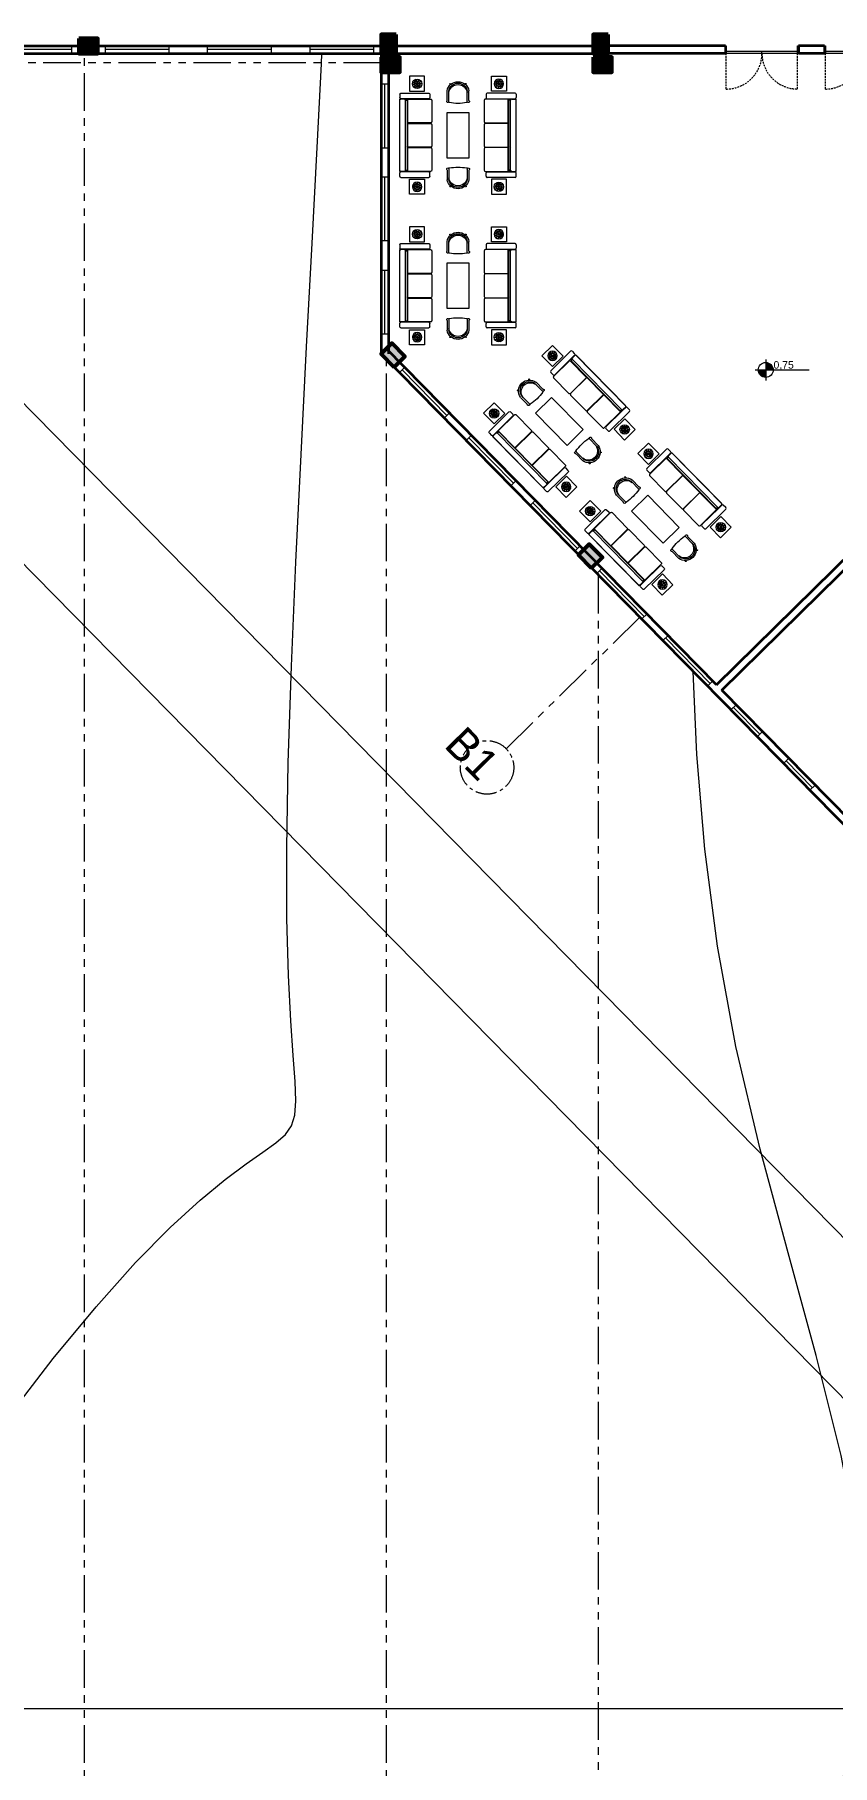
# Model space of a CAD drawing. Header units: millimetres. Extents: x -5316 to 10114, y -10026 to 11025.
# Drawn here: x 460 to 2586, y -6077 to -1468 of the extents above; entities that cross this region are included whole.
import ezdxf

# ---------------------------------------------------------------- set-up
doc = ezdxf.new("R2010")
doc.units = ezdxf.units.MM
for name, pattern in [('CENTER2', [28.575, 19.05, -3.175, 3.175, -3.175]), ('HIDDEN', [0.375, 0.25, -0.125]), ('PHANTOM', [2.5, 1.25, -0.25, 0.25, -0.25, 0.25, -0.25])]:
    doc.linetypes.add(name, pattern=pattern)
for name, color, linetype, lineweight in [('1m', 12, 'Continuous', 0), ('AKS', 31, 'CENTER2', 5), ('DUVAR', 1, 'Continuous', 35), ('karl', 50, 'Continuous', 20), ('kolon', 5, 'Continuous', 53), ('KOT', 33, 'Continuous', 0), ('PL-KAPI', 43, 'Continuous', 13), ('tefrişler', 13, 'Continuous', 5), ('YOLLAR', 6, 'Continuous', 5), ('öz-cam', 4, 'Continuous', 5)]:
    doc.layers.add(name, color=color, linetype=linetype, lineweight=lineweight)
doc.layers.add('kot yazıları', color=72, linetype='Continuous')
doc.styles.get("Standard").update_dxf_attribs({"font": 'arial.ttf'})

# ---------------------------------------------------------------- blocks, each defined once
blk = doc.blocks.new('w3rfwef')
at = {"layer": 'tefrişler'}
h = blk.add_hatch(dxfattribs=at)
h.set_pattern_fill('ANSI31', color=256, style=0)
h.set_pattern_definition([(45, (22251.6596, 68808.38654), (-0.08838834765, 0.08838834765), [])])
h.paths.add_polyline_path([(46307.8, 90393), (46305.6, 90393), (46305.6, 90390.7, 0.414214)])
h.paths.add_polyline_path([(46305.6, 90395.2, 0.414214), (46303.3, 90393), (46305.6, 90393)])
for p, q in [((46299.6, 90394.9), (46293.7, 90396.9)), ((46301.3, 90397.5), (46297, 90402.1)), ((46300.3, 90396.3), (46297.8, 90397.9)), ((46302.6, 90398.5), (46301.1, 90401.1)), ((46304, 90399), (46302.5, 90405.1)), ((46305.6, 90399.2), (46305.6, 90402.2)), ((46305.6, 90393), (46305.6, 90397.5)), ((46307.1, 90399), (46308.7, 90405.1)), ((46308.6, 90398.5), (46310, 90401.1)), ((46309.9, 90397.5), (46314.1, 90402.1)), ((46310.9, 90396.3), (46313.4, 90397.9)), ((46311.5, 90394.9), (46317.5, 90396.9)), ((46299.4, 90391.8), (46293.3, 90390.6)), ((46300.8, 90389), (46295.9, 90385)), ((46299.3, 90393.4), (46296.3, 90393.6)), ((46299.9, 90390.3), (46297.2, 90389)), ((46301.9, 90387.9), (46300.1, 90385.5)), ((46303.3, 90387.2), (46301, 90381.4)), ((46305.6, 90393), (46301.7, 90393)), ((46304.8, 90386.8), (46304.4, 90383.8)), ((46305.6, 90393), (46305.6, 90388.5)), ((46305.6, 90393), (46309.5, 90393)), ((46306.4, 90386.8), (46307.1, 90380.6)), ((46307.9, 90387.2), (46309, 90384.4)), ((46309.3, 90387.9), (46312.9, 90382.9)), ((46310.4, 90389), (46312.7, 90387.1)), ((46311.2, 90390.3), (46316.9, 90387.7)), ((46311.7, 90391.8), (46314.7, 90391.3)), ((46311.8, 90393.4), (46318.1, 90393.8))]:
    blk.add_line(p, q, dxfattribs=at)
blk.add_lwpolyline([(46285.6, 90373), (46325.6, 90373), (46325.6, 90413), (46285.6, 90413)], close=True, dxfattribs=at)
for radius in [12.5, 6.25, 2.25]:
    blk.add_circle((46305.6, 90393), radius, dxfattribs=at)
blk = doc.blocks.new('ergerg3')
at = {"layer": 'tefrişler'}
for p, q in [((46034.4, 90304.8), (46032.4, 90306)), ((46075.9, 90312.9), (46050.1, 90312.9)), ((46080.5, 90308.3), (46050.7, 90308.3)), ((46256.3, 90308.3), (46286.2, 90308.3)), ((46261, 90312.9), (46286.7, 90312.9)), ((46302.4, 90304.8), (46304.4, 90306)), ((46030.8, 90304), (46032.4, 90302.7)), ((46030.8, 90263.9), (46032.4, 90265.2)), ((46034.4, 90263.1), (46032.4, 90261.9)), ((46080.5, 90259.6), (46050.7, 90259.6)), ((46256.3, 90259.6), (46286.2, 90259.6)), ((46302.4, 90263.1), (46304.4, 90261.9)), ((46306.1, 90304), (46304.4, 90302.7)), ((46306.1, 90263.9), (46304.4, 90265.2)), ((46075.9, 90255), (46050.1, 90255)), ((46261, 90255), (46286.7, 90255))]:
    blk.add_line(p, q, dxfattribs=at)
blk.add_lwpolyline([(46228.4, 90254), (46108.4, 90254), (46108.4, 90314), (46228.4, 90314)], close=True, dxfattribs=at)
for centre, radius, start, end in [((46055, 90284), 29.3, 99.6207, 260.3793), ((46054.3, 90284), 24.6, 98.4522, 261.5478), ((46032.2, 90304.6), 1.49, 81.6625, 200.1786), ((46058.1, 90284), 24.5, 97.5642, 262.4358), ((46078.5, 90311.3), 3.06, 270, 149.2929), ((46080.5, 90307.3), 1, 0, 90), ((45939.8, 90284), 143.7, 350.6613, 9.3387), ((46397.1, 90284), 143.7, 170.6613, 189.3387), ((46258.3, 90311.3), 3.06, 30.7071, 270), ((46256.3, 90307.3), 1, 90, 180), ((46278.8, 90284), 24.5, 277.5642, 82.4358), ((46282.6, 90284), 24.6, 278.4522, 81.5478), ((46281.8, 90284), 29.3, 279.6207, 80.3793), ((46304.7, 90304.6), 1.49, 339.8214, 98.3375), ((46032.2, 90263.3), 1.49, 159.8214, 278.3375), ((46078.5, 90256.6), 3.06, 210.7071, 90), ((46080.5, 90260.6), 1, 270, 0), ((46256.3, 90260.6), 1, 180, 270), ((46258.3, 90256.6), 3.06, 90, 329.2929), ((46304.7, 90263.3), 1.49, 261.6625, 20.1786)]:
    blk.add_arc(centre, radius, start, end, dxfattribs=at)
blk = doc.blocks.new('334g34g')
at = {"layer": 'tefrişler'}
h = blk.add_hatch(dxfattribs=at)
h.set_pattern_fill('AR-SAND', color=256, style=0)
h.set_pattern_definition([(37.5, (28479.9502, 65810.4538), (-0.06299336, 1.92682377), [0, -1.52, 0, -1.7, 0, -1.625]), (7.5, (28479.9502, 65810.4538), (1.7697767, 2.82214607), [0, -0.82, 0, -1.37, 0, -0.525]), (327.5, (28478.7202, 65810.4538), (3.11414186, 0.00565905), [0, -0.5, 0, -1.8, 0, -2.35]), (317.5, (28478.7202, 65810.4538), (3.0061266, 0.87767556), [0, -0.25, 0, -1.18, 0, -1.35])])
h.paths.add_polyline_path([(46075.2, 90424, -0.414214), (46072.2, 90427), (46072.2, 90422, 0.414214), (46075.2, 90419)])
h.paths.add_polyline_path([(46200.2, 90422), (46200.2, 90427, -0.414214), (46197.2, 90424), (46197.2, 90419, 0.414214)])
for p, q in [((46056.2, 90436), (46056.2, 90362)), ((46059.2, 90439), (46068.2, 90439)), ((46071.2, 90424), (46071.2, 90436)), ((46071.2, 90362), (46071.2, 90424)), ((46264.7, 90439), (46072.2, 90439)), ((46072.2, 90427), (46072.2, 90439)), ((46072.2, 90427), (46072.2, 90436)), ((46072.2, 90427), (46072.2, 90422)), ((46135.7, 90418), (46072.2, 90418)), ((46261.7, 90439), (46075.2, 90439)), ((46261.7, 90424), (46075.2, 90424)), ((46075.2, 90424), (46075.2, 90419)), ((46261.7, 90419), (46075.2, 90419)), ((46264.7, 90418), (46136.7, 90418)), ((46261.7, 90424), (46261.7, 90419)), ((46264.7, 90427), (46264.7, 90439)), ((46264.7, 90427), (46264.7, 90436)), ((46264.7, 90427), (46264.7, 90436)), ((46264.7, 90427), (46264.7, 90422)), ((46264.7, 90427), (46264.7, 90422)), ((46265.7, 90424), (46265.7, 90436)), ((46265.7, 90362), (46265.7, 90424)), ((46277.7, 90439), (46268.7, 90439)), ((46280.7, 90436), (46280.7, 90362)), ((46059.2, 90359), (46068.2, 90359)), ((46277.7, 90359), (46268.7, 90359))]:
    blk.add_line(p, q, dxfattribs=at)
for points in [[(46072.2, 90418), (46072.2, 90357, 0.414214), (46075.2, 90354), (46132.7, 90354, 0.414214), (46135.7, 90357), (46135.7, 90418)], [(46136.7, 90418), (46136.7, 90357, 0.414214), (46139.7, 90354), (46197.2, 90354, 0.414214), (46200.2, 90357), (46200.2, 90418)], [(46201.2, 90418), (46201.2, 90357, 0.414214), (46204.2, 90354), (46261.7, 90354, 0.414214), (46264.7, 90357), (46264.7, 90418)]]:
    blk.add_lwpolyline(points, format="xyb", dxfattribs=at)
for centre, start, end in [((46059.2, 90436), 90, 180), ((46068.2, 90436), 0, 90), ((46075.2, 90436), 90, 180), ((46075.2, 90427), 180, 270), ((46075.2, 90422), 180, 270), ((46261.7, 90436), 0, 90), ((46261.7, 90427), 270, 0), ((46261.7, 90422), 270, 0), ((46268.7, 90436), 90, 180), ((46277.7, 90436), 0, 90), ((46059.2, 90362), 180, 270), ((46068.2, 90362), 270, 0), ((46268.7, 90362), 180, 270), ((46277.7, 90362), 270, 0)]:
    blk.add_arc(centre, 3, start, end, dxfattribs=at)
blk = doc.blocks.new('kapı-flat-4')
at = {"layer": 'PL-KAPI'}
for p, q in [((44285.1, 82186.7), (44285.1, 81996.7)), ((44290.1, 82186.7), (44290.1, 81996.7)), ((44290.1, 82091.7), (44285.1, 82091.7))]:
    blk.add_line(p, q, dxfattribs=at)
for points in [[(44290.1, 82189.2), (44290.1, 82186.7), (44270.1, 82186.7), (44270.1, 82189.2)], [(44290.1, 81996.7), (44290.1, 81994.2), (44270.1, 81994.2), (44270.1, 81996.7)]]:
    blk.add_lwpolyline(points, close=True, dxfattribs=at)
at = {"layer": 'PL-KAPI', "linetype": 'HIDDEN', "ltscale": 20}
for points in [[(44290.1, 82091.7, 0.414214), (44385.1, 82186.7), (44290.1, 82186.7)], [(44290.1, 82091.7, -0.414214), (44385.1, 81996.7), (44290.1, 81996.7)]]:
    blk.add_lwpolyline(points, format="xyb", dxfattribs=at)

msp = doc.modelspace()

# ---------------------------------------------------------------- hatches: boundary and pattern name
at = {"layer": 'karl'}
h = msp.add_hatch(color=7, dxfattribs=at)
h.dxf.hatch_style = 1
h.paths.add_polyline_path([(2428.6, -2360.7, 0.414214), (2408.7, -2340.8), (2408.7, -2360.7)])
h.paths.add_polyline_path([(2408.7, -2360.7), (2388.8, -2360.7, 0.414214), (2408.7, -2380.6)])
at = {"layer": 'kolon'}
for points in [[(1383.4, -1467.7), (1383.4, -1517.7), (1423.4, -1517.7), (1423.4, -1467.7)], [(1948.4, -1467.7), (1948.4, -1517.7), (1988.4, -1517.7), (1988.4, -1467.7)], [(578.3, -1517.7), (628.3, -1517.7), (628.3, -1477.7), (578.3, -1477.7)], [(1383.4, -1567.7), (1433.4, -1567.7), (1433.4, -1527.7), (1383.4, -1527.7)], [(1948.4, -1567.7), (1998.4, -1567.7), (1998.4, -1527.7), (1948.4, -1527.7)], [(1447, -2325.3), (1411.9, -2289.6), (1383.4, -2317.7), (1418.4, -2353.3)], [(1973.3, -2860.7), (1938.3, -2825.1), (1909.8, -2853.1), (1944.8, -2888.8)]]:
    msp.add_hatch(color=256, dxfattribs=at).paths.add_polyline_path(points)

# ---------------------------------------------------------------- linework, layer by layer
at = {"layer": '1m', "color": 252, "lineweight": 0, "true_color": 0x939598}
for points in [[(390.8, -5149.2), (509.7, -4994), (624.2, -4855.7), (729.5, -4738.3), (821.9, -4644.6), (901.4, -4572), (968.5, -4516.9), (1024.1, -4475.6), (1068.8, -4444.4), (1103.4, -4419.4), (1128.7, -4397.1), (1145.2, -4373.8), (1154, -4345.4), (1156.6, -4307.8), (1154.4, -4256.3), (1149.3, -4186.5), (1142.9, -4093.9), (1136.8, -3973.9), (1132.6, -3822.1), (1132, -3633.9), (1136.3, -3407.2), (1144.8, -3150.1), (1156.4, -2872.8), (1170.2, -2585.6), (1184.9, -2298.9), (1199.7, -2023), (1213.3, -1768.4), (1224.9, -1545.2), (1226.1, -1517.7)], [(2605.1, -6140.2), (2664.3, -5954.3), (2678.7, -5741), (2657.4, -5505.1), (2609.4, -5251.7), (2543.5, -4985.7), (2468.8, -4712.2), (2394.3, -4436.2), (2329, -4162.7), (2279.8, -3895.9), (2246.2, -3636.7), (2225.2, -3385.4), (2215.4, -3164)]]:
    msp.add_lwpolyline(points, dxfattribs=at)
at = {"layer": 'AKS', "linetype": 'PHANTOM', "ltscale": 80}
for p, q in [((593.3, -6270.4), (593.3, -1517.7)), ((1383.4, -1542.7), (-1291.8, -1542.7)), ((1398.4, -6270.4), (1398.4, -2332.9)), ((1963.4, -6409.1), (1963.4, -2907.7)), ((2073.1, -3019.2), (1716.8, -3369.5))]:
    msp.add_line(p, q, dxfattribs=at)
at = {"layer": 'AKS', "ltscale": 3}
msp.add_circle((1666, -3419.4), 71.2, dxfattribs=at)
at = {"layer": 'DUVAR'}
for p, q in [((-424.1, -1497.7), (1988.4, -1497.7)), ((-424.1, -1517.7), (1988.4, -1517.7)), ((1383.4, -1517.7), (1383.4, -2317.7)), ((1403.4, -1517.7), (1403.4, -2317.7)), ((2301.2, -1497.7), (1988.4, -1497.7)), ((2301.2, -1517.7), (1988.4, -1517.7)), ((2301.2, -1497.7), (2301.2, -1517.7)), ((2496.2, -1497.7), (2496.2, -1517.7)), ((2565.7, -1497.7), (2496.2, -1497.7)), ((2565.7, -1517.7), (2496.2, -1517.7)), ((2565.7, -1497.7), (2565.7, -1517.7)), ((2277.9, -3199.1), (1397.6, -2303.6)), ((4624.1, -5614.3), (1383.4, -2317.7)), ((2277.9, -3199.1), (2641.9, -2841.3)), ((2291.9, -3213.3), (2655.9, -2855.5)), ((4168.6, -5122.5), (2291.9, -3213.3))]:
    msp.add_line(p, q, dxfattribs=at)
at = {"layer": 'kolon'}
for points in [[(1423.4, -1467.7), (1383.4, -1467.7), (1383.4, -1517.7), (1423.4, -1517.7)], [(1988.4, -1467.7), (1948.4, -1467.7), (1948.4, -1517.7), (1988.4, -1517.7)], [(578.3, -1477.7), (578.3, -1517.7), (628.3, -1517.7), (628.3, -1477.7)], [(1383.4, -1527.7), (1383.4, -1567.7), (1433.4, -1567.7), (1433.4, -1527.7)], [(1948.4, -1527.7), (1948.4, -1567.7), (1998.4, -1567.7), (1998.4, -1527.7)], [(1418.4, -2353.3), (1447, -2325.3), (1411.9, -2289.6), (1383.4, -2317.7)], [(1944.8, -2888.8), (1973.3, -2860.7), (1938.3, -2825.1), (1909.8, -2853.1)]]:
    msp.add_lwpolyline(points, close=True, dxfattribs=at)
at = {"layer": 'KOT'}
for p, q in [((2408.7, -2332.9), (2408.7, -2388.5)), ((2380.9, -2360.7), (2524.4, -2360.7))]:
    msp.add_line(p, q, dxfattribs=at)
msp.add_circle((2408.7, -2360.7), 19.9, dxfattribs=at)
at = {"layer": 'YOLLAR'}
for p, q in [((273.3, -2289.7), (3848.4, -5926.4)), ((147.5, -2589.7), (3260.5, -5756.3)), ((3189.2, -5926.4), (-1536.8, -5926.4))]:
    msp.add_line(p, q, dxfattribs=at)
at = {"layer": 'öz-cam'}
for p, q in [((558.3, -1507.7), (388.3, -1507.7)), ((558.3, -1497.7), (558.3, -1517.7)), ((648.3, -1497.7), (648.3, -1517.7)), ((818.3, -1507.7), (648.3, -1507.7)), ((818.3, -1497.7), (818.3, -1517.7)), ((920.3, -1497.7), (920.3, -1517.7)), ((1090.3, -1507.7), (920.3, -1507.7)), ((1090.3, -1497.7), (1090.3, -1517.7)), ((1193.4, -1497.7), (1193.4, -1517.7)), ((1363.4, -1507.7), (1193.4, -1507.7)), ((1363.4, -1497.7), (1363.4, -1517.7)), ((1403.4, -1600), (1383.4, -1600)), ((1393.4, -1770), (1393.4, -1600)), ((1403.4, -1770), (1383.4, -1770)), ((1403.4, -1847.3), (1383.4, -1847.3)), ((1393.4, -2017.3), (1393.4, -1847.3)), ((1403.4, -2017.3), (1383.4, -2017.3)), ((1403.4, -2095.8), (1383.4, -2095.8)), ((1393.4, -2265.8), (1393.4, -2095.8)), ((1403.4, -2265.8), (1383.4, -2265.8)), ((1432.7, -2339.3), (1418.4, -2353.3)), ((1446.7, -2353.6), (1432.4, -2367.6)), ((1558.8, -2481.8), (1439.6, -2360.6)), ((1565.9, -2474.8), (1551.6, -2488.8)), ((1624.5, -2534.4), (1610.2, -2548.4)), ((1736.5, -2662.7), (1617.4, -2541.4)), ((1743.7, -2655.6), (1729.4, -2669.7)), ((1794.9, -2707.7), (1780.6, -2721.7)), ((1906.9, -2835.9), (1787.7, -2714.7)), ((1914, -2828.9), (1899.8, -2843)), ((1973.1, -2889), (1958.8, -2903)), ((2085.1, -3017.3), (1966, -2896)), ((2092.3, -3010.3), (2078, -3024.3)), ((2148.7, -3067.7), (2134.5, -3081.7)), ((2260.8, -3195.9), (2141.6, -3074.7)), ((2267.9, -3188.9), (2253.6, -3202.9)), ((2330.3, -3252.4), (2316, -3266.4)), ((2323.2, -3259.4), (2393.3, -3330.7)), ((2400.4, -3323.7), (2386.2, -3337.7)), ((2470.5, -3395), (2456.3, -3409.1)), ((2463.4, -3402), (2533.5, -3473.4)), ((2540.6, -3466.3), (2526.4, -3480.4))]:
    msp.add_line(p, q, dxfattribs=at)

# ---------------------------------------------------------------- block references
at = {"layer": 'DUVAR', "rotation": 270}
for p in [(-79693, 42772.5), (-79428.5, 42772.5)]:
    msp.add_blockref('kapı-flat-4', p, dxfattribs=at)
at = {"layer": 'tefrişler'}
for name, p, rotation in [('w3rfwef', (91872.6, -47904.2), 90.00000000000001), ('334g34g', (-88695.3, 44432.7), 270), ('w3rfwef', (-88695.3, 44432.7), 270), ('w3rfwef', (91872.6, -48305), 90.00000000000001), ('334g34g', (-88695.3, 44031.8), 270), ('w3rfwef', (-88695.3, 44031.8), 270), ('334g34g', (-94891, -32865.3), 314.5096635253026), ('w3rfwef', (98608.7, 27869.7), 134.5096635253026), ('w3rfwef', (-94891, -32865.3), 314.5096635253026), ('334g34g', (-94635, -33125.7), 314.5096635253026), ('w3rfwef', (98864.6, 27609.4), 134.5096635253026), ('w3rfwef', (-94635, -33125.7), 314.5096635253026)]:
    msp.add_blockref(name, p, dxfattribs=dict(at, rotation=rotation))
at = {"layer": 'tefrişler', "xscale": -1}
for name, p, rotation in [('ergerg3', (91872.6, 44432.7), 90), ('w3rfwef', (-88695.3, -47904.2), 270), ('334g34g', (91872.6, 44432.7), 90), ('w3rfwef', (91872.6, 44432.7), 90), ('w3rfwef', (-88695.3, -48305), 270), ('334g34g', (91872.6, 44031.8), 90), ('ergerg3', (91872.6, 44031.8), 90), ('w3rfwef', (91872.6, 44031.8), 90), ('w3rfwef', (-30160.1, -98713.7), 314.5096635253026), ('ergerg3', (33877.8, 93718.1), 134.5096635253026), ('334g34g', (33877.8, 93718.1), 134.5096635253026), ('w3rfwef', (-29904.2, -98974.1), 314.5096635253026), ('w3rfwef', (33877.8, 93718.1), 134.5096635253026), ('ergerg3', (34133.8, 93457.7), 134.5096635253026), ('334g34g', (34133.8, 93457.7), 134.5096635253026), ('w3rfwef', (34133.8, 93457.7), 134.5096635253026)]:
    msp.add_blockref(name, p, dxfattribs=dict(at, rotation=rotation))

# ---------------------------------------------------------------- texts
at = {"layer": 'AKS', "lineweight": -2, "ltscale": 3, "insert": (1644.5, -3460.6), "char_height": 83.623, "attachment_point": 9, "rotation": 314.5097}
msp.add_mtext_dynamic_manual_height_columns('{\\fGoldman|b0|i0|c162|p2;B1} ', width=115.045, gutter_width=12.5, heights=[91.9], dxfattribs=at)
at = {"layer": 'kot yazıları'}
msp.add_text('0,75', height=19.87, dxfattribs=at).set_placement((2429.5, -2357.2))

doc.saveas('drawing.dxf')
